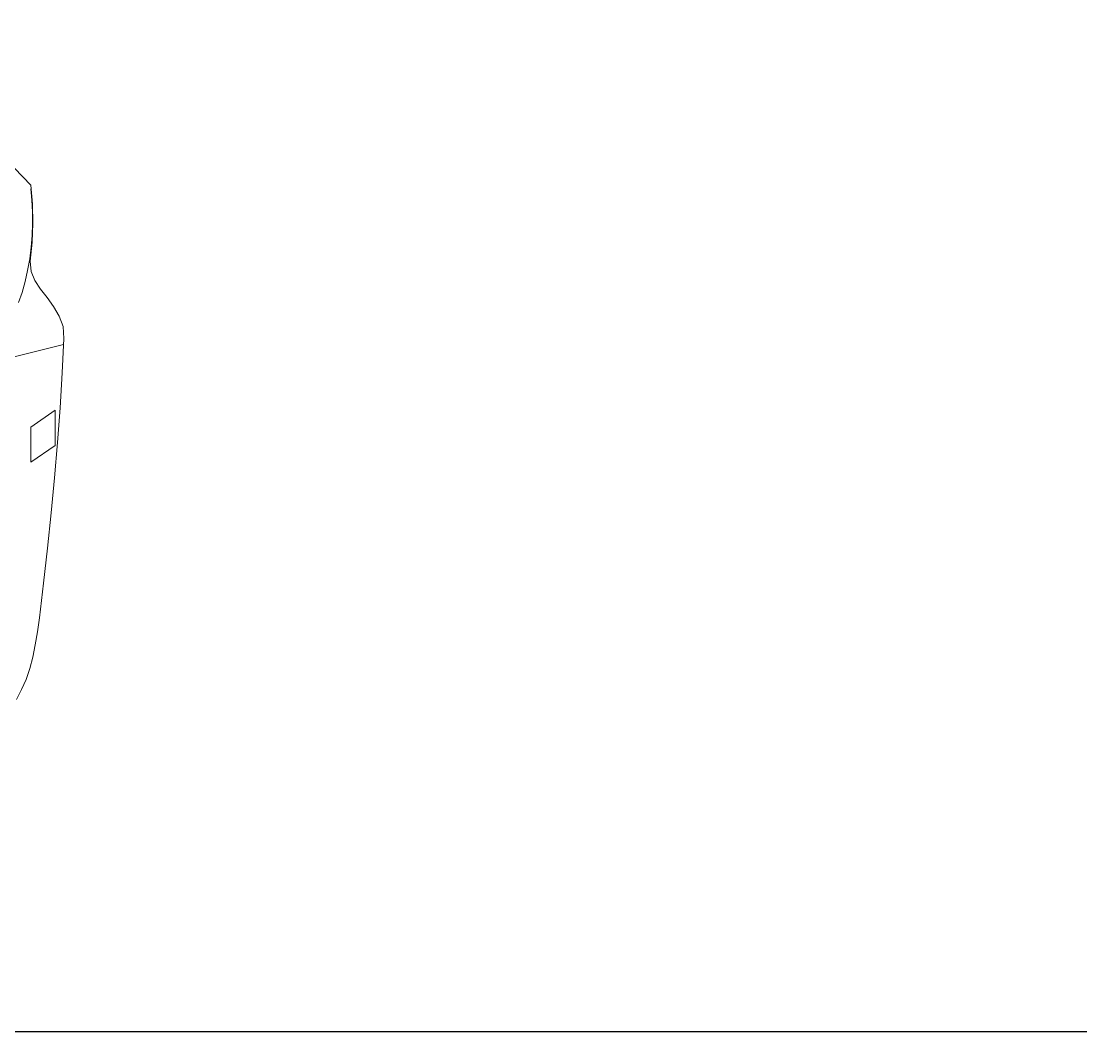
# Model space of a CAD drawing. Header units: millimetres. Extents: x 587797 to 2274247, y 1711 to 439204.
# Drawn here: x 990019 to 991635, y 283670 to 285211 of the extents above; entities that cross this region are included whole.
import ezdxf

# ---------------------------------------------------------------- set-up
doc = ezdxf.new("R2010")
doc.units = ezdxf.units.MM
doc.layers.add('finiture', color=7, linetype='Continuous', lineweight=20)

msp = doc.modelspace()

# ---------------------------------------------------------------- linework, layer by layer
msp.add_line((1042868.164, 283669.666, 442.155), (971709.651, 283669.666, 442.155))
at = {"layer": 'finiture'}
for p, q in [((989791.213, 285211.223, 442.155), (990033.514, 284961.325, 442.155)), ((990035.91, 284932.087, 442.155), (990033.514, 284961.325, 442.155)), ((990033.514, 284955.304, 442.155), (990035.106, 284938.092, 442.155)), ((990035.106, 284938.092, 442.155), (990035.91, 284920.471, 442.155)), ((990036.714, 284902.85, 442.155), (990035.91, 284932.087, 442.155)), ((990035.91, 284920.471, 442.155), (990035.91, 284902.44, 442.155)), ((990035.516, 284874.006, 442.155), (990036.714, 284902.85, 442.155)), ((990035.91, 284902.44, 442.155), (990035.516, 284884.424, 442.155)), ((990035.516, 284884.424, 442.155), (990033.908, 284866.393, 442.155)), ((990033.908, 284866.393, 442.155), (990031.907, 284848.772, 442.155)), ((990032.316, 284845.178, 442.155), (990035.516, 284874.006, 442.155)), ((990031.907, 284848.772, 442.155), (990028.707, 284831.15, 442.155)), ((990033.908, 284829.559, 442.155), (990032.316, 284845.178, 442.155)), ((990028.707, 284831.15, 442.155), (990025.098, 284813.939, 442.155)), ((990039.913, 284815.531, 442.155), (990033.908, 284829.559, 442.155)), ((990025.098, 284813.939, 442.155), (990020.29, 284797.515, 442.155)), ((990048.33, 284802.323, 442.155), (990039.913, 284815.531, 442.155)), ((990020.29, 284797.515, 442.155), (990014.695, 284781.896, 442.155)), ((990058.339, 284789.509, 442.155), (990048.33, 284802.323, 442.155)), ((990068.347, 284775.891, 442.155), (990058.339, 284789.509, 442.155)), ((990076.764, 284761.469, 442.155), (990068.347, 284775.891, 442.155)), ((990082.769, 284745.455, 442.155), (990076.764, 284761.469, 442.155)), ((990083.967, 284727.424, 442.155), (990082.769, 284745.455, 442.155)), ((989973.841, 284690.574, 442.155), (990083.179, 284717.809, 442.155)), ((990081.571, 284674.954, 442.155), (990083.967, 284727.424, 442.155)), ((990078.372, 284621.696, 442.155), (990081.571, 284674.954, 442.155)), ((990074.368, 284568.438, 442.155), (990078.372, 284621.696, 442.155)), ((990070.759, 284617.692, 442.155), (990033.514, 284592.064, 442.155)), ((990070.759, 284564.04, 442.155), (990070.759, 284617.692, 442.155)), ((990033.514, 284592.064, 442.155), (990033.514, 284538.412, 442.155)), ((990033.514, 284538.412, 442.155), (990070.759, 284564.04, 442.155)), ((990069.561, 284514.77, 442.155), (990074.368, 284568.438, 442.155)), ((990064.344, 284461.118, 442.155), (990069.561, 284514.77, 442.155)), ((990058.748, 284407.45, 442.155), (990064.344, 284461.118, 442.155)), ((990052.728, 284354.176, 442.155), (990058.748, 284407.45, 442.155)), ((990046.722, 284300.918, 442.155), (990052.728, 284354.176, 442.155)), ((990043.917, 284279.687, 442.155), (990046.722, 284300.918, 442.155)), ((990040.323, 284260.064, 442.155), (990043.917, 284279.687, 442.155)), ((990036.714, 284241.229, 442.155), (990040.323, 284260.064, 442.155)), ((990031.907, 284224.017, 442.155), (990036.714, 284241.229, 442.155)), ((990026.296, 284207.2, 442.155), (990031.907, 284224.017, 442.155)), ((990019.487, 284191.58, 442.155), (990026.296, 284207.2, 442.155)), ((990011.89, 284176.748, 442.155), (990019.487, 284191.58, 442.155))]:
    msp.add_line(p, q, dxfattribs=at)

doc.saveas('drawing.dxf')
